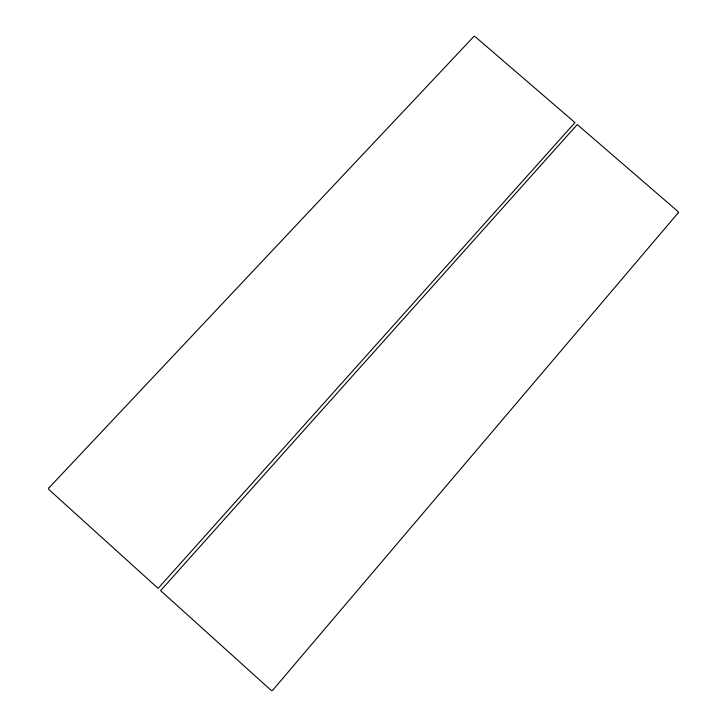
<?xml version="1.0" encoding="UTF-8"?>
<svg xmlns="http://www.w3.org/2000/svg" width="727" height="727" viewBox="0 0 727 727"><rect width="100%" height="100%" fill="white"/><g stroke="black" fill="none" stroke-linecap="round" stroke-linejoin="round"><path stroke-width="1.09" d="M678.209 212.82L272.661 690.296A1.1 1.045 -69 0 1 271.207 690.414L160.603 590.624L577.238 124.544L678.064 211.575A0.936 0.872 43.3 0 1 678.209 212.82M49.254 487.544L48.873 488.108A1.081 1.027 -35.6 0 0 48.9 489.544L158.113 588.379L574.966 122.581L475.04 36.559A0.927 0.854 25.1 0 0 473.777 36.586L49.254 487.544"/></g></svg>
